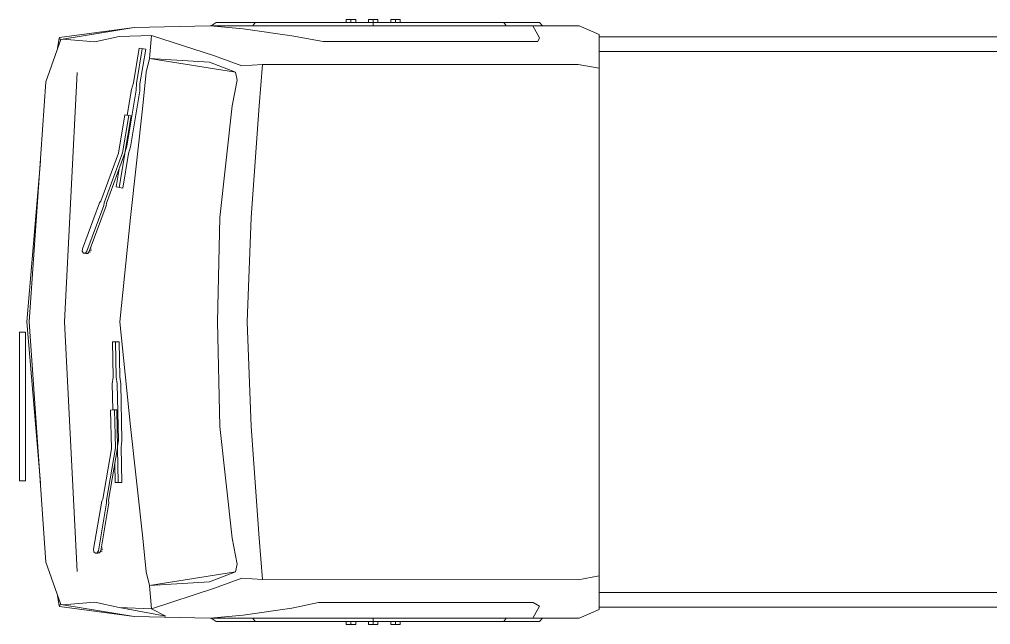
# Model space of a CAD drawing. Units: millimetres at full size, sheet at 1:100. Extents: x -361910 to 68111, y -79207 to 22945.
# Drawn here: x 10840 to 13209, y -47193 to -45718 of the extents above; entities that cross this region are included whole.
import ezdxf

# ---------------------------------------------------------------- set-up
doc = ezdxf.new("R2010")
doc.units = ezdxf.units.MM
doc.header["$LTSCALE"] = 100
doc.layers.add('0-5_外部部品', color=4, linetype='Continuous', lineweight=9)

msp = doc.modelspace()

# ---------------------------------------------------------------- linework, layer by layer
at = {"layer": '0-5_外部部品'}
for p, q in [((11637.6, -45718.3), (11637.6, -45726.1)), ((11649, -45718.3), (11649, -45726.1)), ((11692, -45718.3), (11692, -45726.1)), ((11703.5, -45718.3), (11703.5, -45733.7)), ((11746.4, -45718.3), (11746.4, -45726.1)), ((11746.4, -45718.3), (11769.4, -45718.3)), ((11758, -45718.3), (11758, -45726.1)), ((11769.4, -45718.3), (11769.4, -45726.1)), ((11120, -45738.3), (10937.7, -45762.3)), ((10941.6, -45767), (11120, -45738.3)), ((10946.1, -45766.6), (11120, -45738.3)), ((11120, -45738.3), (11305.7, -45734)), ((12205.7, -45734), (11305.7, -45734)), ((11305.7, -45734), (11386, -45741.1)), ((11308.2, -45734), (11320.6, -45726.1)), ((12108.9, -45726.1), (11320.6, -45726.1)), ((11329, -45734), (11334.7, -45733.9)), ((11408.8, -45734), (11409.8, -45734)), ((11415.6, -45726.1), (11409.8, -45734)), ((11410.2, -45734), (11703.5, -45733.7)), ((11703.5, -45733.7), (12092.8, -45734)), ((11999.3, -45733.9), (11999.2, -45734)), ((12027.7, -45733.7), (12022.2, -45726.1)), ((12030.2, -45733.9), (12031.4, -45734)), ((12108.6, -45763.2), (12092.8, -45734)), ((12108.9, -45726.1), (12116.6, -45733.9)), ((12205.7, -45734), (12254.5, -45755.2)), ((10937.7, -45762.3), (10936.9, -45764.4)), ((10946.1, -45766.6), (11024.3, -45772.7)), ((11024.3, -45772.7), (11083.3, -45759.8)), ((11083.3, -45759.8), (11162.7, -45757.1)), ((11162.7, -45757.1), (11157.7, -45813.9)), ((12254.5, -47156.5), (12254.5, -45755.2)), ((14235.3, -45761.1), (12254.5, -45761.1)), ((11132.5, -45788.4), (11118.4, -45873)), ((11139.7, -45789.6), (11125.7, -45874.2)), ((11148.5, -45791), (11132.5, -45788.4)), ((11134.4, -45875.6), (11148.5, -45791)), ((11149.8, -45846.7), (11157.7, -45813.9)), ((11157.7, -45813.9), (11304.1, -45822.2)), ((12254.5, -45796.5), (14184.7, -45796.5)), ((11304.1, -45822.2), (11367.2, -45846.7)), ((10950.5, -46455.8), (10981, -45847.4)), ((11141.3, -45928.5), (11149.8, -45846.7)), ((11125.7, -45874.2), (11125.2, -45890.8)), ((11134, -45892.3), (11134.4, -45875.6)), ((11371.3, -45866), (11359.5, -45928.5)), ((11125.2, -45890.8), (11102.4, -46027.4)), ((11111.2, -46028.8), (11134, -45892.3)), ((11111.3, -46200.9), (11141.3, -45928.5)), ((11359.5, -45928.5), (11329.3, -46200.9)), ((11082.3, -46044.2), (11097.1, -45950.7)), ((11097.1, -45950.7), (11101.9, -45951.3)), ((11107.4, -45952.2), (11105, -45951.9)), ((11112.7, -45953.2), (11107.4, -45952.2)), ((11102.4, -46027.4), (11098.1, -46041.4)), ((11039, -46161.1), (11082.3, -46044.2)), ((11092.1, -46043.5), (11046.8, -46165.4)), ((11097.6, -46044.4), (11052.3, -46166.3)), ((11097.1, -46045.7), (11083.4, -46127.9)), ((11092.2, -46129.3), (11106.3, -46044.8)), ((11106.3, -46044.8), (11111.2, -46028.8)), ((10858.1, -46455.8), (10891.5, -46063.5)), ((11083.6, -46082.1), (11076.1, -46126.7)), ((11076.1, -46126.7), (11092.2, -46129.4)), ((11035.3, -46165.7), (10994, -46277.2)), ((11039, -46161.1), (11035.3, -46165.7)), ((11046.4, -46171.7), (11046.8, -46165.4)), ((11052.3, -46166.3), (11051.9, -46172.5)), ((11005, -46283.2), (11046.4, -46171.7)), ((11010.6, -46284.1), (11051.9, -46172.5)), ((11085.5, -46455.8), (11111.3, -46200.9)), ((11329.3, -46200.9), (11323.1, -46455.8)), ((10994, -46277.2), (10993.6, -46283.5)), ((10993.6, -46283.5), (10996.7, -46287.9)), ((10996.7, -46287.9), (11001.4, -46287.8)), ((11002.2, -46288.8), (10996.7, -46287.9)), ((11001.4, -46287.8), (11005, -46283.2)), ((11006.9, -46288.7), (11001.4, -46287.8)), ((11010.6, -46284.1), (11006.9, -46288.7)), ((11013.7, -46285.5), (11009.9, -46285)), ((11016.2, -46281), (11011.9, -46280.5)), ((11015.4, -46275.8), (11013.7, -46275.6)), ((11006.9, -46288.7), (11002.2, -46288.8)), ((10891.5, -46848.2), (10858.1, -46455.8)), ((10904.9, -47041.3), (10864.3, -46455.8)), ((10981, -47064.2), (10950.5, -46455.8)), ((11111.3, -46710.7), (11085.5, -46455.8)), ((11323.1, -46455.8), (11329.3, -46710.7)), ((11395.7, -46455.8), (11405.9, -46710.7)), ((10840.3, -46480.3), (10840.3, -46842.6)), ((10854.8, -46480.3), (10840.3, -46480.3)), ((10854.8, -46842.6), (10854.8, -46480.3)), ((11067, -46504.3), (11075.5, -46504.1)), ((11074.4, -46504.2), (11067, -46504.3)), ((11067, -46504.3), (11068.8, -46590)), ((11083.3, -46504), (11074.4, -46504.2)), ((11074.4, -46504.2), (11076.1, -46589.9)), ((11077.1, -46504), (11083.3, -46504)), ((11085, -46589.7), (11083.3, -46504)), ((11076.1, -46589.9), (11078.7, -46606.5)), ((11087.6, -46606.2), (11085, -46589.7)), ((11078.7, -46606.5), (11081.6, -46744.8)), ((11090.5, -46744.5), (11087.6, -46606.2)), ((11062.2, -46670.4), (11067, -46670.1)), ((11064.8, -46764.9), (11062.2, -46670.4)), ((11072.6, -46669.9), (11069, -46670.1)), ((11078, -46670), (11072.6, -46669.9)), ((11141.3, -46983.1), (11111.3, -46710.7)), ((11329.3, -46710.7), (11359.5, -46983.1)), ((11405.9, -46710.7), (11424.8, -46983.1)), ((11081.6, -46744.8), (11079.9, -46759.4)), ((11088.5, -46761.1), (11090.5, -46744.5)), ((11090.3, -46846.8), (11088.5, -46761.1)), ((11043.8, -46887.5), (11064.8, -46764.9)), ((11074.3, -46762.5), (11052.3, -46890.3)), ((11079.9, -46762.4), (11057.9, -46890.1)), ((11079.7, -46763.8), (11081.4, -46847)), ((11073.1, -46802), (11074, -46847.1)), ((10840.3, -46842.6), (10854.8, -46842.6)), ((11041.1, -46892.5), (11020.9, -47009.5)), ((11033, -47013.5), (11053.1, -46896.5)), ((11038.6, -47013.3), (11058.7, -46896.4)), ((11043.8, -46887.5), (11041.1, -46892.5)), ((11053.1, -46896.5), (11052.3, -46890.3)), ((11057.9, -46890.1), (11058.7, -46896.4)), ((11359.5, -46983.1), (11371.3, -47045.7)), ((11424.8, -46983.1), (11432.9, -47083.6)), ((11020.9, -47009.5), (11021.7, -47015.7)), ((11021.7, -47015.7), (11025.6, -47019.5)), ((11025.6, -47019.5), (11030.2, -47018.6)), ((11031.2, -47019.3), (11025.6, -47019.5)), ((11030.2, -47018.6), (11033, -47013.5)), ((11035.8, -47018.4), (11030.2, -47018.6)), ((11035.8, -47018.4), (11031.2, -47019.3)), ((11038.6, -47013.3), (11035.8, -47018.4)), ((11042.1, -47014.7), (11037.8, -47014.7)), ((11044, -47009.9), (11039.1, -47009.9)), ((11042.4, -47004.9), (11040, -47004.9)), ((11383.2, -47080.3), (11315.8, -47104.6)), ((11432.9, -47083.6), (11383.2, -47080.3)), ((11432.9, -47083.6), (12203.2, -47083.9)), ((12203.2, -47083.9), (12254.5, -47074.5)), ((11157.7, -47097.8), (11162.7, -47154.6)), ((11315.8, -47104.6), (11162.7, -47154.6)), ((14184.7, -47115.2), (12254.5, -47115.2)), ((11024.3, -47139), (10946.1, -47145)), ((11083.3, -47151.9), (11024.3, -47139)), ((10936.9, -47147.2), (10937.7, -47149.3)), ((10937.7, -47149.3), (11120, -47173.4)), ((11120, -47173.4), (10941.6, -47144.7)), ((11120, -47173.4), (10946.1, -47145)), ((11162.7, -47154.6), (11083.3, -47151.9)), ((11197.1, -47173), (11083.3, -47151.9)), ((11162.7, -47154.6), (11197.1, -47173)), ((11386, -47170.5), (11504.7, -47153.2)), ((12092.8, -47177.6), (12108.6, -47148.5)), ((12254.5, -47156.5), (12205.7, -47177.6)), ((12254.5, -47150.6), (14235.3, -47150.6)), ((11305.7, -47177.6), (11120, -47173.4)), ((11386, -47170.5), (11305.7, -47177.6)), ((11305.7, -47177.6), (12205.7, -47177.6)), ((11320.6, -47185.6), (11308.2, -47177.6)), ((11320.6, -47185.6), (12108.9, -47185.6)), ((11334.7, -47177.7), (11329, -47177.6)), ((11410.2, -47177.6), (11408.8, -47177.7)), ((11409.8, -47177.6), (11415.6, -47185.6)), ((11637.6, -47185.6), (11637.6, -47193.3)), ((11649, -47185.6), (11649, -47193.3)), ((11660.5, -47185.6), (11660.5, -47193.3)), ((11692, -47185.6), (11692, -47193.3)), ((11703.5, -47178), (11703.5, -47193.3)), ((11714.9, -47185.6), (11714.9, -47193.3)), ((11746.4, -47185.6), (11746.4, -47193.3)), ((11758, -47185.6), (11758, -47193.3)), ((11769.4, -47185.6), (11769.4, -47193.3)), ((11999.2, -47177.6), (11999.3, -47177.8)), ((12022.2, -47185.6), (12027.7, -47178)), ((12030.2, -47177.7), (12031.4, -47177.6)), ((12116.6, -47177.8), (12108.9, -47185.6)), ((11660.5, -47193.3), (11637.6, -47193.3)), ((11714.9, -47193.3), (11692, -47193.3)), ((11769.4, -47193.3), (11746.4, -47193.3))]:
    msp.add_line(p, q, dxfattribs=at)
for points in [[(11637.6, -45718.3), (11660.5, -45718.3), (11660.5, -45726.1)], [(11692, -45718.3), (11714.9, -45718.3), (11714.9, -45726.1)], [(11343.2, -45734), (11334.7, -45733.9), (11410.2, -45734)], [(12108.6, -45763.2), (12104.9, -45771.8), (11581, -45771.8), (11504.7, -45758.5), (11386, -45741.1)], [(11703.5, -45733.7), (12027.7, -45733.7), (12205.7, -45734)], [(10864.3, -46455.8), (10904.9, -45870.4), (10941.6, -45767), (10946.1, -45766.6)], [(10932.4, -45792.8), (10936.9, -45764.4), (10941.6, -45767)], [(11162.7, -45757.1), (11315.8, -45807), (11383.2, -45831.4), (11432.9, -45828)], [(11157.7, -45813.9), (11367.2, -45846.7), (11371.3, -45866)], [(11432.9, -45828), (11424.8, -45928.5), (11405.9, -46200.9), (11395.7, -46455.8)], [(12254.5, -45837.1), (12203.2, -45827.8), (11432.9, -45828)], [(11118.4, -45873), (11113.4, -45888.9), (11103, -45951.5)], [(11101.9, -45951.3), (11107.2, -45952.3), (11092.1, -46043.5)], [(11107.2, -45952.3), (11112.7, -45953.2), (11097.6, -46044.4)], [(11068.8, -46590), (11066.8, -46606.6), (11068.1, -46670.1)], [(11067, -46670.1), (11072.4, -46670.2), (11074.3, -46762.5)], [(11072.4, -46670.2), (11078, -46670), (11079.9, -46762.4)], [(11074, -46847.1), (11081.4, -46847), (11090.3, -46846.8)], [(11371.3, -47045.7), (11367.2, -47065), (11157.7, -47097.8), (11149.8, -47065), (11141.3, -46983.1)], [(10946.1, -47145), (10941.6, -47144.7), (10904.9, -47041.3)], [(11367.2, -47065), (11304.1, -47089.4), (11157.7, -47097.8)], [(10941.6, -47144.7), (10936.9, -47147.2), (10932.4, -47118.8)], [(11504.7, -47153.2), (11569.7, -47139.9), (12093.7, -47139.9), (12108.6, -47148.5)], [(11409.8, -47177.6), (11334.7, -47177.7), (11343.2, -47177.6)], [(12092.8, -47177.6), (11703.5, -47178), (11410.2, -47177.6)], [(12205.7, -47177.6), (12027.7, -47178), (11703.5, -47178)]]:
    msp.add_lwpolyline(points, dxfattribs=at)

doc.saveas('drawing.dxf')
